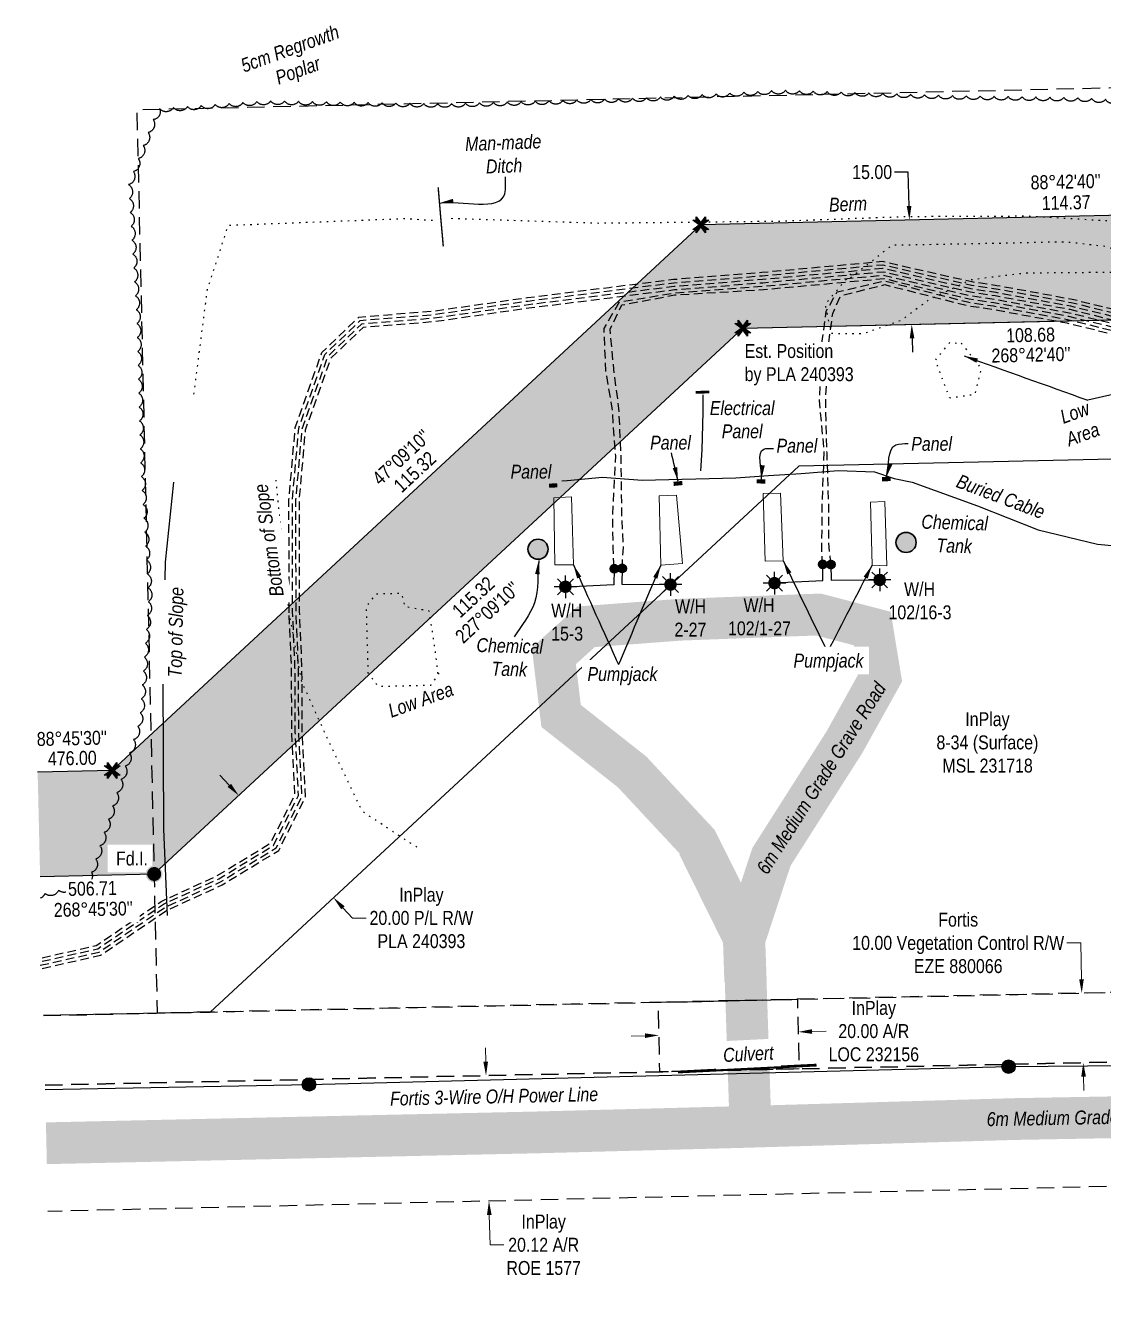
# Model space of a CAD drawing. Extents: x 605914 to 610440, y 5880595 to 5885290.
# Drawn here: x 608901 to 609675, y 5882390 to 5883306 of the extents above; entities that cross this region are included whole.
import ezdxf
from ezdxf.enums import TextEntityAlignment as Align

# ---------------------------------------------------------------- set-up
doc = ezdxf.new("R2010")
doc.units = 0
doc.header["$LTSCALE"] = 5
doc.header["$PDMODE"] = 34
doc.header["$PDSIZE"] = 0.03
for name, pattern in [('0', [1, 1, 0]), ('foc-ACCESSROAD', [3.75, 2.5, -1.25]), ('foc-FLOWLINE', [3.75, 2.5, -1.25]), ('foc-TOPO', [1, 0.2, -0.8]), ('POWERLINE5', [7.8, 2.4, -0.6, 0.6, -0.6, 0.6, -0.6, 2.4]), ('UG_PIPE', [1.875, 1.25, -0.625])]:
    doc.linetypes.add(name, pattern=pattern)
doc.layers.get('Defpoints').update_dxf_attribs({"color": 9})
for name, color, linetype in [('AS-CABLE', 224, 'foc-CABLE'), ('AS-PIPE-UG', 44, 'UG_PIPE'), ('AS-POWER', 104, 'foc-POWER'), ('AS-POWER-EXISTING', 72, 'POWERLINE5'), ('AS-ROADS', 254, 'Continuous'), ('AS-SYMBOL', 7, 'Continuous'), ('C-WS-S', 8, 'Continuous'), ('F-AR', 190, 'foc-ACCESSROAD'), ('F-EZE', 190, 'foc-FLOWLINE'), ('F-RW', 190, 'Continuous'), ('F-WS', 190, 'foc-ACCESSROAD'), ('L-BD', 7, 'Continuous'), ('L-MON', 1, 'Continuous'), ('L-MON-T', 1, 'Continuous'), ('P-PROPOSED', 10, 'Continuous'), ('P-PROPOSED-H', 21, 'Continuous'), ('P-TXT', 4, 'Continuous'), ('T-BUSH', 110, '0'), ('T-BUSH-T', 110, 'Continuous'), ('T-GENERAL', 48, 'foc-TOPO'), ('T-LOW-AREA', 48, 'foc-TOPO'), ('T-SLOPE', 48, 'Continuous')]:
    doc.layers.add(name, color=color, linetype=linetype)
for name, color, linetype, lineweight in [('AS-GENERAL', 48, 'Continuous', 18), ('F-AR-T', 190, 'Continuous', 9), ('F-EZE-T', 190, 'Continuous', 9), ('F-RW-T', 190, 'Continuous', 9), ('F-WS-T', 190, 'Continuous', 9), ('T-TEXT', 48, 'Continuous', 18)]:
    doc.layers.add(name, color=color, linetype=linetype, lineweight=lineweight)
for name, color, linetype, true_color in [('AS-PIPE-AG', 7, 'Continuous', 0x7d00fa), ('AS-STRUCTURE-H', 7, 'Continuous', 0xa8a8a8), ('AS-STRUCTURE-T', 7, 'Continuous', 0x454545)]:
    doc.layers.add(name, color=color, linetype=linetype, true_color=true_color)
doc.layers.add('AS-STRUCTURE', color=7, linetype='Continuous', lineweight=30, true_color=0x595959)
doc.styles.add('175L', font='ARIALN.TTF', dxfattribs={"height": 20})
doc.styles.add('80CG', font='ARIALN.TTF', dxfattribs={"height": 10})
doc.styles.add('80L', font='ARIALN.TTF', dxfattribs={"height": 10})
doc.styles.add('80LS', font='ARIALNI.TTF', dxfattribs={"height": 10})
doc.styles.add('foc-LtypeFont', font='ARIALN.TTF', dxfattribs={"height": 7.35})
doc.linetypes.add('foc-CABLE', pattern='A,2,-1,["C",foc-LtypeFont,S=0.2,R=0,X=-0.625,Y=-0.75],-1.24,8', length=12.24)
doc.linetypes.add('foc-POWER', pattern='A,6,-1,["P",foc-LtypeFont,S=0.2,R=0,X=-0.625,Y=-0.75],-1.24,4', length=12.24)
doc.dimstyles.new('Compass 5 000', dxfattribs={"dimscale": 5, "dimtxt": 9, "dimasz": 2, "dimexe": 0.2, "dimexo": 0.0625, "dimgap": 0.5, "dimtad": 0, "dimtih": 1, "dimtoh": 1, "dimzin": 0, "dimdsep": 46, "dimtxsty": '80CG', "dimcen": 0.1, "dimse1": 1, "dimse2": 1, "dimclrd": 256, "dimclrt": 256, "dimaunit": 1, "dimadec": 4, "dimazin": 0, "dimtfac": 0.06, "dimtofl": 0, "dimtmove": 0, "dimatfit": 1, "dimfxl": 0.2, "dimtolj": 1, "dimtzin": 0, "dimlwd": -1, "dimarcsym": 0})

# ---------------------------------------------------------------- blocks, each defined once
blk = doc.blocks.new('fdia')
at = {"color": 255, "const_width": 1}
blk.add_lwpolyline([(-0.5, 0, 1), (0.5, 0, 1)], format="xyb", close=True, dxfattribs=at)
blk = doc.blocks.new('Fdiaa')
blk.add_blockref('fdia', (0, 0))
blk = doc.blocks.new('fdib')
at = {"color": 1, "const_width": 1.6}
blk.add_lwpolyline([(-0.4, 0, 1), (0.4, 0, 1)], format="xyb", close=True, dxfattribs=at)
at = {"color": 1}
blk.add_circle((0, 0), 0.8, dxfattribs=at)
blk = doc.blocks.new('Fdibb')
blk.add_blockref('fdib', (0, 0))
blk = doc.blocks.new('fdicc')
for name in ['Fdibb', 'Fdiaa']:
    blk.add_blockref(name, (0, 0))
blk = doc.blocks.new('FDI')
blk.add_blockref('fdicc', (0, 0))
blk = doc.blocks.new('GAS')
h = blk.add_hatch(color=255)
h.dxf.hatch_style = 1
edge = h.paths.add_edge_path()
edge.add_arc((0, 0), 0.9, 0, 360)
for p, q in [((-0.81, 0), (-1.62, 0)), ((-0.57, 0.57), (-1.14, 1.14)), ((0, 0.81), (0, 1.62)), ((0.57, 0.57), (1.14, 1.14)), ((1.62, 0), (0.81, 0)), ((-0.57, -0.57), (-1.14, -1.14)), ((0, -0.81), (0, -1.62)), ((1.14, -1.14), (0.57, -0.57))]:
    blk.add_line(p, q)
blk.add_circle((0, 0), 0.8)
blk = doc.blocks.new('RISER')
h = blk.add_hatch(color=255)
h.dxf.hatch_style = 1
edge = h.paths.add_edge_path()
edge.add_arc((0, 0), 0.7, 0, 360)
blk.add_hatch(color=13).paths.add_polyline_path([(0.58, -0.15), (-0.58, -0.15, 0.774597)])
at = {"color": 13}
blk.add_line((-0.58, -0.15), (0.58, -0.15), dxfattribs=at)
blk.add_circle((0, 0), 0.6, dxfattribs=at)
blk = doc.blocks.new('POWERPOLE')
h = blk.add_hatch(color=255)
edge = h.paths.add_edge_path()
edge.add_arc((0, 0), 0.96, 0, 360)
at = {"linetype": 'Continuous'}
for p, q in [((0.68, -0.68), (-0.68, 0.68)), ((-0.68, -0.68), (0.68, 0.68))]:
    blk.add_line(p, q, dxfattribs=at)
blk.add_circle((0, 0), 0.96, dxfattribs=at)
blk = doc.blocks.new('TEMP')
h = blk.add_hatch(color=255)
h.dxf.hatch_style = 1
h.paths.add_polyline_path([(0, 0.25), (-0.67, 1.15), (-0.67, 0.67), (-1.15, 0.67), (-0.25, 0), (-1.15, -0.67), (-0.67, -0.67), (-0.67, -1.15), (0, -0.25), (0.67, -1.15), (0.67, -0.67), (1.15, -0.67), (0.25, 0), (1.15, 0.67), (0.67, 0.67), (0.67, 1.15)])
h.paths.add_polyline_path([(0.57, 0.85), (0.57, 0.57), (0.85, 0.57), (0.08, 0), (0.85, -0.57), (0.57, -0.57), (0.57, -0.85), (0, -0.08), (-0.57, -0.85), (-0.57, -0.57), (-0.85, -0.57), (-0.08, 0), (-0.85, 0.57), (-0.57, 0.57), (-0.57, 0.85), (0, 0.08)], flags=16)
h = blk.add_hatch(color=1)
h.dxf.hatch_style = 1
h.paths.add_polyline_path([(0, 0.08), (-0.57, 0.85), (-0.57, 0.57), (-0.85, 0.57), (-0.08, 0), (-0.85, -0.57), (-0.57, -0.57), (-0.57, -0.85), (0, -0.08), (0.57, -0.85), (0.57, -0.57), (0.85, -0.57), (0.08, 0), (0.85, 0.57), (0.57, 0.57), (0.57, 0.85)])
at = {"color": 1}
for p, q in [((-0.08, 0), (0.08, 0)), ((0, 0.08), (0, -0.08))]:
    blk.add_line(p, q, dxfattribs=at)
at = {"color": 255, "flags": 128}
blk.add_lwpolyline([(-0.25, 0), (-1.15, 0.67), (-0.67, 0.67), (-0.67, 1.15), (0, 0.25), (0.67, 1.15), (0.67, 0.67), (1.15, 0.67), (0.25, 0), (1.15, -0.67), (0.67, -0.67), (0.67, -1.15), (0, -0.25), (-0.67, -1.15), (-0.67, -0.67), (-1.15, -0.67)], close=True, dxfattribs=at)
at = {"color": 1, "flags": 128}
blk.add_lwpolyline([(-0.08, 0), (-0.85, 0.57), (-0.57, 0.57), (-0.57, 0.85), (0, 0.08), (0.57, 0.85), (0.57, 0.57), (0.85, 0.57), (0.08, 0), (0.85, -0.57), (0.57, -0.57), (0.57, -0.85), (0, -0.08), (-0.57, -0.85), (-0.57, -0.57), (-0.85, -0.57)], close=True, dxfattribs=at)
blk = doc.blocks.new('*D483')
at = {"layer": 'Defpoints', "color": 0, "transparency": 16777216}
for p in [(609067.02, 5882764.84), (609134.99, 5882691.55), (609121.77, 5882679.29)]:
    blk.add_point(p, dxfattribs=at)
at = {"layer": 'F-RW-T', "transparency": 16777216}
for p, q in [((609046.99, 5882759.91), (609040.19, 5882767.24)), ((609128.57, 5882671.96), (609135.37, 5882664.62)), ((609135.37, 5882664.62), (609145.37, 5882664.62))]:
    blk.add_line(p, q, dxfattribs=at)
for points in [[(609048.21, 5882761.04), (609045.77, 5882758.77), (609053.79, 5882752.58)], [(609129.79, 5882673.09), (609127.35, 5882670.82), (609121.77, 5882679.29)]]:
    blk.add_solid(points, dxfattribs=at)
at = {"layer": 'F-RW-T', "transparency": 16777216, "insert": (609184.91, 5882664.62), "char_height": 10, "attachment_point": 5, "style": '80CG'}
blk.add_mtext('\\A1;InPlay\\P20.00 P/L R/W\\PPLA 240393', dxfattribs=at)
blk = doc.blocks.new('*D484')
at = {"layer": 'Defpoints', "color": 0, "transparency": 16777216}
for p in [(609355.52, 5882578.75), (609455.45, 5882582.85), (609455.49, 5882581.24)]:
    blk.add_point(p, dxfattribs=at)
at = {"layer": 'F-AR-T', "transparency": 16777216}
for p, q in [((609345.48, 5882580.11), (609335.48, 5882579.86)), ((609465.44, 5882583.1), (609475.44, 5882583.35))]:
    blk.add_line(p, q, dxfattribs=at)
for points in [[(609345.44, 5882581.78), (609345.52, 5882578.45), (609355.48, 5882580.36)], [(609465.4, 5882584.77), (609465.49, 5882581.43), (609455.45, 5882582.85)]]:
    blk.add_solid(points, dxfattribs=at)
at = {"layer": 'F-AR-T', "transparency": 16777216, "insert": (609509.74, 5882583.35), "char_height": 10, "attachment_point": 5, "style": '80CG'}
blk.add_mtext('\\A1;InPlay\\P20.00 A/R\\PLOC 232156', dxfattribs=at)
blk = doc.blocks.new('*D485')
at = {"layer": 'Defpoints', "color": 0, "transparency": 16777216}
for p in [(609646.86, 5882610.43), (609659.06, 5882610.69), (609647.94, 5882560.47)]:
    blk.add_point(p, dxfattribs=at)
at = {"layer": 'F-EZE-T', "transparency": 16777216}
for p, q in [((609658.27, 5882646.7), (609648.27, 5882646.7)), ((609658.84, 5882620.69), (609658.27, 5882646.7)), ((609660.36, 5882550.74), (609660.57, 5882540.74))]:
    blk.add_line(p, q, dxfattribs=at)
for points in [[(609660.5, 5882620.72), (609657.17, 5882620.65), (609659.06, 5882610.69)], [(609662.02, 5882550.78), (609658.69, 5882550.7), (609660.14, 5882560.74)]]:
    blk.add_solid(points, dxfattribs=at)
at = {"layer": 'F-EZE-T', "transparency": 16777216, "insert": (609570.34, 5882646.7), "char_height": 10, "attachment_point": 5, "style": '80CG'}
blk.add_mtext('\\A1;Fortis\\P10.00 Vegetation Control R/W\\PEZE 880066', dxfattribs=at)
blk = doc.blocks.new('*D486')
at = {"layer": 'Defpoints', "color": 0, "transparency": 16777216}
for p in [(609253.09, 5882551.93), (609233.43, 5882461.34), (609255.21, 5882461.85)]:
    blk.add_point(p, dxfattribs=at)
at = {"layer": 'F-AR-T', "transparency": 16777216}
for p, q in [((609231.07, 5882561.42), (609230.83, 5882571.41)), ((609233.66, 5882451.34), (609234.17, 5882429.91)), ((609234.17, 5882429.91), (609244.17, 5882429.91))]:
    blk.add_line(p, q, dxfattribs=at)
for points in [[(609232.74, 5882561.45), (609229.4, 5882561.38), (609231.3, 5882551.42)], [(609235.33, 5882451.38), (609231.99, 5882451.3), (609233.43, 5882461.34)]]:
    blk.add_solid(points, dxfattribs=at)
at = {"layer": 'F-AR-T', "transparency": 16777216, "insert": (609272.7, 5882429.91), "char_height": 10, "attachment_point": 5, "style": '80CG'}
blk.add_mtext('\\A1;InPlay\\P20.12 A/R\\PROE 1577', dxfattribs=at)
blk = doc.blocks.new('*D487')
at = {"layer": 'Defpoints', "color": 0, "transparency": 16777216}
for p in [(609448.7, 5883163.93), (609535.28, 5883165.88), (609450.39, 5883088.98)]:
    blk.add_point(p, dxfattribs=at)
at = {"layer": 'P-TXT', "transparency": 16777216}
for p, q in [((609534.51, 5883200.25), (609524.51, 5883200.25)), ((609535.06, 5883175.88), (609534.51, 5883200.25)), ((609537.19, 5883080.93), (609537.42, 5883070.93))]:
    blk.add_line(p, q, dxfattribs=at)
for points in [[(609536.72, 5883175.91), (609533.39, 5883175.84), (609535.28, 5883165.88)], [(609538.86, 5883080.97), (609535.53, 5883080.89), (609536.97, 5883090.93)]]:
    blk.add_solid(points, dxfattribs=at)
at = {"layer": 'P-TXT', "transparency": 16777216, "insert": (609508.57, 5883200.25), "char_height": 10, "attachment_point": 5, "style": '80CG'}
blk.add_mtext('\\A1;15.00', dxfattribs=at)

msp = doc.modelspace()

# ---------------------------------------------------------------- hatches: boundary and pattern name
at = {"layer": 'AS-ROADS'}
h = msp.add_hatch(color=256, dxfattribs=at)
h.dxf.hatch_style = 1
h.paths.add_polyline_path([(609402.437, 5882619.263), (609432.766, 5882620.991), (609431.834, 5882646.916), (609449.997, 5882702.407), (609422.661, 5882715.235), (609414.327, 5882689.996), (609395.489, 5882727.819), (609369.996, 5882710.527), (609401.504, 5882646.83)])
at = {"layer": 'AS-STRUCTURE-H'}
h = msp.add_hatch(color=256, dxfattribs=at)
h.dxf.hatch_style = 1
edge = h.paths.add_edge_path()
edge.add_arc((609268.664, 5882929.452), 7.229, 0, 360)
h = msp.add_hatch(color=256, dxfattribs=at)
h.dxf.hatch_style = 1
edge = h.paths.add_edge_path()
edge.add_arc((609532.903, 5882934.346), 7.229, 0, 360)
at = {"layer": 'P-PROPOSED-H'}
h = msp.add_hatch(color=256, dxfattribs=at)
h.dxf.hatch_style = 1
h.paths.add_polyline_path([(608909.371, 5882769.404), (608911.135, 5882694.455), (608993.044, 5882696.231), (609415.638, 5883088.198), (609753.592, 5883095.799), (609958.659, 5883100.411), (609956.975, 5883175.362), (609783.077, 5883171.451), (609385.512, 5883162.51), (608962.944, 5882770.566)])

# ---------------------------------------------------------------- linework, layer by layer
at = {"layer": 'AS-CABLE', "flags": 128}
for points in [[(609385.568, 5882985.663), (609386.484, 5883000.851), (609387.289, 5883027.891), (609387.212, 5883040.281)], [(609285.779, 5882978.511), (609289.544, 5882978.721), (609314.994, 5882981.131), (609343.419, 5882979.021), (609410.639, 5882980.621), (609434.114, 5882982.516), (609457.579, 5882983.826), (609484.239, 5882985.921), (609510.254, 5882985.006), (609524.469, 5882980.186), (609537.244, 5882977.716), (609584.099, 5882960.636), (609627.774, 5882943.491), (609670.409, 5882933.091), (609727.304, 5882927.846), (609759.649, 5882929.961), (609806.699, 5882934.606), (609837.514, 5882935.816), (609863.399, 5882935.651), (609883.724, 5882932.236)]]:
    msp.add_lwpolyline(points, dxfattribs=at)
at = {"layer": 'AS-CABLE', "const_width": 2.999, "flags": 128}
for points in [[(609515.649, 5882979.761), (609521.754, 5882979.871)], [(609276.589, 5882975.061), (609282.449, 5882975.381)], [(609366.009, 5882976.381), (609372.274, 5882977.021)], [(609425.724, 5882978.176), (609431.899, 5882978.141)]]:
    msp.add_lwpolyline(points, dxfattribs=at)
at = {"layer": 'AS-GENERAL', "flags": 128}
for points in [[(609279.904, 5882966.466), (609292.699, 5882967.021), (609294.104, 5882918.246), (609280.669, 5882918.201)], [(609368.074, 5882968.381), (609355.654, 5882967.826), (609356.769, 5882918.056), (609372.274, 5882919.111)], [(609430.249, 5882969.391), (609431.729, 5882920.771), (609444.719, 5882921.136), (609442.664, 5882969.656)], [(609507.319, 5882963.216), (609508.444, 5882917.906), (609519.124, 5882917.566), (609517.764, 5882963.636)]]:
    msp.add_lwpolyline(points, close=True, dxfattribs=at)
at = {"layer": 'AS-GENERAL', "const_width": 1.999, "flags": 128}
msp.add_lwpolyline([(609468.604, 5882559.001), (609369.074, 5882554.021)], dxfattribs=at)
at = {"layer": 'AS-PIPE-AG', "flags": 128}
for points in [[(609438.014, 5882905.331), (609473.059, 5882907.121), (609473.039, 5882918.486)], [(609478.834, 5882918.441), (609479.169, 5882907.191), (609513.884, 5882907.516)], [(609323.264, 5882915.371), (609323.144, 5882903.961), (609288.574, 5882902.226)], [(609328.984, 5882915.666), (609328.854, 5882904.296), (609363.444, 5882904.061)]]:
    msp.add_lwpolyline(points, dxfattribs=at)
at = {"layer": 'AS-PIPE-UG', "flags": 128}
for points in [[(608912.509, 5882636.085), (608951.472, 5882644.877), (608998.588, 5882676.801), (609038.272, 5882695.006), (609076.768, 5882718.489), (609094.181, 5882753.151), (609091.873, 5882798.216), (609091.648, 5882844.532), (609089.927, 5882884.588), (609089.867, 5882920.118), (609089.812, 5882965.287), (609094.375, 5883016.92), (609113.476, 5883070.73), (609139.954, 5883096.219), (609193.492, 5883100.525), (609261.067, 5883110.181), (609319.631, 5883117.529), (609365.814, 5883123.305), (609429.306, 5883128.325), (609515.881, 5883136.225), (609580.149, 5883121.616), (609598.054, 5883118.966), (609652.069, 5883109.091), (609703.619, 5883096.451), (609750.084, 5883081.926), (609797.894, 5883065.386), (609831.219, 5883056.661), (609870.369, 5883051.716), (609911.704, 5883040.986), (609930.859, 5883014.301), (609943.854, 5882984.091)], [(608911.206, 5882630.668), (608953.493, 5882640.21), (609001.049, 5882672.431), (609040.623, 5882690.586), (609080.592, 5882714.967), (609099.24, 5882752.087), (609096.87, 5882798.356), (609096.645, 5882844.651), (609094.925, 5882884.7), (609094.865, 5882920.127), (609094.81, 5882965.069), (609099.298, 5883015.847), (609117.791, 5883067.947), (609142.134, 5883091.38), (609194.047, 5883095.556), (609261.732, 5883105.228), (609320.253, 5883112.57), (609366.434, 5883118.345), (609429.76, 5883123.348), (609516.335, 5883131.248), (609579.417, 5883116.672), (609597.239, 5883114.034), (609651.024, 5883104.201), (609702.277, 5883091.634), (609748.521, 5883077.178), (609796.442, 5883060.599), (609830.269, 5883051.743), (609869.424, 5883046.797), (609908.698, 5883036.602), (609926.799, 5883011.386), (609938.149, 5882983.946)], [(608912.569, 5882633.537), (608952.483, 5882642.543), (608999.818, 5882674.616), (609039.448, 5882692.796), (609078.68, 5882716.728), (609096.71, 5882752.619), (609094.372, 5882798.286), (609094.147, 5882844.591), (609092.426, 5882884.644), (609092.366, 5882920.122), (609092.311, 5882965.178), (609096.836, 5883016.384), (609115.633, 5883069.339), (609141.044, 5883093.8), (609193.77, 5883098.04), (609261.399, 5883107.705), (609319.942, 5883115.05), (609366.124, 5883120.825), (609429.533, 5883125.837), (609516.108, 5883133.737), (609579.783, 5883119.144), (609597.646, 5883116.5), (609651.546, 5883106.646), (609702.948, 5883094.042), (609749.303, 5883079.552), (609797.168, 5883062.993), (609830.744, 5883054.202), (609869.897, 5883049.257), (609910.201, 5883038.794), (609928.829, 5883012.843), (609940.869, 5882983.921)], [(608912.689, 5882628.441), (608954.504, 5882637.876), (609002.279, 5882670.246), (609041.799, 5882688.376), (609082.504, 5882713.206), (609101.769, 5882751.556), (609099.369, 5882798.426), (609099.144, 5882844.711), (609097.424, 5882884.756), (609097.364, 5882920.131), (609097.309, 5882964.961), (609101.759, 5883015.311), (609119.949, 5883066.556), (609143.224, 5883088.961), (609194.324, 5883093.071), (609262.064, 5883102.751), (609320.564, 5883110.091), (609366.744, 5883115.866), (609429.987, 5883120.859), (609516.562, 5883128.759), (609579.051, 5883114.2), (609596.831, 5883111.568), (609650.501, 5883101.756), (609701.606, 5883089.225), (609747.74, 5883074.804), (609795.716, 5883058.206), (609829.794, 5883049.284), (609868.952, 5883044.338), (609907.195, 5883034.411), (609924.769, 5883009.929), (609935.429, 5882983.686)], [(609323.256, 5882916.901), (609322.549, 5882930.431), (609322.264, 5882952.736), (609324.394, 5882996.466), (609321.909, 5883030.791), (609317.339, 5883057.611), (609316.099, 5883088.076), (609327.129, 5883107.101), (609366.194, 5883113.386), (609430.214, 5883118.371), (609516.789, 5883126.271), (609578.686, 5883111.727), (609596.423, 5883109.102), (609649.978, 5883099.311), (609700.935, 5883086.817), (609746.958, 5883072.43), (609794.99, 5883055.813), (609829.319, 5883046.825), (609868.479, 5883041.879), (609905.692, 5883032.219), (609922.739, 5883008.472), (609932.649, 5882983.626)], [(609328.959, 5882915.781), (609330.044, 5882930.581), (609328.874, 5882953.136), (609328.339, 5882996.671), (609326.754, 5883030.506), (609323.034, 5883058.871), (609320.454, 5883087.406), (609328.829, 5883104.886), (609366.579, 5883112.061), (609430.533, 5883115.954), (609517.108, 5883123.854), (609578.32, 5883109.255), (609596.015, 5883106.636), (609649.455, 5883096.866), (609700.264, 5883084.408), (609746.177, 5883070.056), (609794.264, 5883053.42), (609828.844, 5883044.366), (609868.007, 5883039.42), (609904.189, 5883030.027), (609920.708, 5883007.014), (609929.814, 5882983.646)], [(609472.709, 5882918.324), (609472.429, 5882933.791), (609472.789, 5882962.946), (609474.174, 5882999.271), (609470.759, 5883036.251), (609472.279, 5883076.211), (609475.644, 5883100.321), (609483.344, 5883114.241), (609517.229, 5883122.286), (609577.954, 5883106.783), (609595.607, 5883104.171), (609648.933, 5883094.422), (609699.593, 5883082), (609745.395, 5883067.682), (609793.538, 5883051.027), (609828.369, 5883041.908), (609867.534, 5883036.961), (609902.686, 5883027.836), (609918.678, 5883005.557), (609927.229, 5882983.651)], [(609478.829, 5882918.486), (609477.449, 5882934.526), (609477.369, 5882963.316), (609476.134, 5882998.691), (609475.179, 5883036.476), (609477.044, 5883075.236), (609480.254, 5883098.791), (609485.914, 5883111.476), (609517.559, 5883119.451), (609577.588, 5883104.311), (609595.2, 5883101.705), (609648.41, 5883091.977), (609698.922, 5883079.591), (609744.614, 5883065.308), (609792.812, 5883048.634), (609827.894, 5883039.449), (609867.062, 5883034.501), (609901.183, 5883025.644), (609916.648, 5883004.1), (609924.429, 5882983.651)]]:
    msp.add_lwpolyline(points, dxfattribs=at)
at = {"layer": 'AS-POWER', "const_width": 1.999, "flags": 128}
msp.add_lwpolyline([(609381.819, 5883042.101), (609391.574, 5883042.391)], dxfattribs=at)
at = {"layer": 'AS-POWER', "flags": 128}
msp.add_lwpolyline([(608914.734, 5882541.584), (609104.209, 5882545.126), (609606.459, 5882557.876), (609861.834, 5882560.161), (610106.459, 5882565.286), (610424.667, 5882570.678)], dxfattribs=at)
at = {"layer": 'AS-ROADS', "const_width": 29.988, "flags": 128}
for points in [[(609421.229, 5882514.876), (609416.724, 5882649.406), (609436.389, 5882708.786), (609488.699, 5882790.971), (609514.424, 5882837.301), (609508.609, 5882872.526), (609470.054, 5882882.571), (609370.649, 5882878.836), (609303.234, 5882873.771), (609279.984, 5882852.856), (609285.224, 5882809.746), (609336.164, 5882769.591), (609383.034, 5882719.251), (609416.489, 5882650.956)], [(608915.646, 5882502.864), (609267.639, 5882510.666), (609409.499, 5882514.396), (609611.059, 5882520.251), (609735.229, 5882522.496), (609864.799, 5882525.201), (609990.214, 5882527.246), (610109.224, 5882529.621), (610217.609, 5882531.141), (610383.784, 5882535.081), (610425.445, 5882536.033)]]:
    msp.add_lwpolyline(points, dxfattribs=at)
at = {"layer": 'AS-STRUCTURE'}
for centre in [(609268.664, 5882929.452), (609532.903, 5882934.346)]:
    msp.add_circle(centre, 7.229, dxfattribs=at)
at = {"layer": 'F-AR', "flags": 128}
msp.add_lwpolyline([(609456.109, 5882556.297), (609356.132, 5882554.129), (609354.886, 5882604.094), (609454.864, 5882606.262), (609456.109, 5882556.297)], close=True, dxfattribs=at)
at = {"layer": 'F-EZE', "flags": 128}
msp.add_lwpolyline([(608913.488, 5882594.522), (609033.178, 5882597.117), (609869.575, 5882615.255), (609870.698, 5882565.288), (609103.386, 5882548.692), (608914.663, 5882544.596)], dxfattribs=at)
at = {"layer": 'F-RW'}
msp.add_lwpolyline([(608911.135, 5882694.455), (608993.044, 5882696.231), (609415.638, 5883088.198), (609958.659, 5883100.411), (609960.905, 5883000.476), (609455.806, 5882989.116), (609033.178, 5882597.117), (608913.488, 5882594.522)], dxfattribs=at)
at = {"layer": 'F-WS', "flags": 128}
msp.add_lwpolyline([(609354.886, 5882604.094), (608995.451, 5882596.299), (608980.833, 5883245.112), (610121.855, 5883270.819), (610125.251, 5883104.15), (609858.724, 5883098.163), (609869.575, 5882615.255), (609354.886, 5882604.094)], close=True, dxfattribs=at)
for points in [[(608914.663, 5882544.596), (609103.386, 5882548.692), (609970.635, 5882567.455), (610424.518, 5882577.298)], [(610426.487, 5882489.652), (609972.621, 5882479.069), (609872.696, 5882476.391), (608916.799, 5882453.887)]]:
    msp.add_lwpolyline(points, dxfattribs=at)
at = {"layer": 'T-BUSH', "flags": 128}
msp.add_lwpolyline([(610126.932, 5883238.213, -0.520567), (610126.041, 5883228.257, -0.5205671), (610125.15, 5883218.301, -0.5205671), (610124.26, 5883208.344, -0.5205671), (610123.369, 5883198.388, -0.5205671), (610122.478, 5883188.432, -0.5205671), (610121.587, 5883178.476, -0.5205671), (610120.696, 5883168.519, -0.5205671), (610119.805, 5883158.563, -0.5205671), (610118.915, 5883148.607, -0.5205671), (610118.024, 5883138.651, -0.5205671), (610117.133, 5883128.694, -0.5205671), (610116.242, 5883118.738, -0.5205671), (610112.494, 5883110.115, -0.5205671), (610105.436, 5883103.036, -0.5205671), (610096.211, 5883100.361, -0.5205671), (610086.297, 5883099.086, -0.5205671), (610076.382, 5883097.81, -0.5205671), (610066.468, 5883096.535, -0.5205671), (610056.554, 5883095.259, -0.5205671), (610046.64, 5883093.984, -0.5205671), (610036.725, 5883092.708, -0.5205671), (610026.801, 5883091.542, -0.5205671), (610016.821, 5883090.975, -0.5205671), (610006.841, 5883090.409, -0.5205671), (609996.861, 5883089.842, -0.5205671), (609986.881, 5883089.276, -0.5205671), (609976.901, 5883088.709, -0.5205671), (609971.373, 5883096.637, -0.5205671), (609973.934, 5883104.993, -0.5205671), (609979.521, 5883113.281, -0.5205671), (609985.109, 5883121.57, -0.5205671), (609990.696, 5883129.858, -0.5205671), (609996.284, 5883138.147, -0.5205671), (610000.433, 5883147.158, -0.5205671), (610003.752, 5883156.587, -0.5205671), (610007.071, 5883166.016, -0.5205671), (610010.389, 5883175.445, -0.5205671), (610013.708, 5883184.874, -0.5205671), (610016.41, 5883194.43, -0.5205671), (610017.059, 5883204.405, -0.5205671), (610017.709, 5883214.379, -0.5205671), (610018.358, 5883224.354, -0.5205671), (610019.007, 5883234.329, -0.5205671), (610014.382, 5883240.381, -0.5205671), (610004.642, 5883242.629, -0.5205671), (609994.902, 5883244.877, -0.5205671), (609985.162, 5883247.125, -0.5205671), (609975.422, 5883249.373, -0.5205671), (609965.571, 5883250.758, -0.5205671), (609955.579, 5883251.038, -0.5205671), (609945.587, 5883251.319, -0.5205671), (609935.595, 5883251.599, -0.5205671), (609925.603, 5883251.879, -0.5205671), (609915.611, 5883252.16, -0.5205671), (609905.619, 5883252.44, -0.5205671), (609895.627, 5883252.72, -0.5205671), (609885.635, 5883253.001, -0.5205671), (609875.67, 5883252.219, -0.5205671), (609865.705, 5883251.428, -0.5205671), (609855.74, 5883250.638, -0.5205671), (609845.776, 5883249.848, -0.5205671), (609835.811, 5883249.057, -0.5205671), (609825.835, 5883248.509, -0.5205671), (609815.84, 5883248.364, -0.5205671), (609805.845, 5883248.22, -0.5205671), (609795.85, 5883248.075, -0.5205671), (609785.855, 5883247.931, -0.5205671), (609775.86, 5883247.786, -0.5205671), (609765.865, 5883247.641, -0.5205671), (609755.87, 5883247.497, -0.5205671), (609745.875, 5883247.352, -0.5205671), (609735.904, 5883248.002, -0.5205671), (609725.937, 5883248.752, -0.5205671), (609715.969, 5883249.502, -0.5205671), (609706.001, 5883250.253, -0.5205671), (609696.033, 5883251.003, -0.5205671), (609686.065, 5883251.753, -0.5205671), (609676.097, 5883252.503, -0.5205671), (609666.13, 5883253.253, -0.5205671), (609656.148, 5883253.713, -0.5205671), (609646.154, 5883253.884, -0.5205671), (609636.159, 5883254.055, -0.5205671), (609626.165, 5883254.225, -0.5205671), (609616.17, 5883254.396, -0.5205671), (609606.176, 5883254.567, -0.5205671), (609596.181, 5883254.737, -0.5205671), (609586.187, 5883254.908, -0.5205671), (609576.192, 5883255.079, -0.5205671), (609566.197, 5883255.25, -0.5205671), (609556.206, 5883255.546, -0.5205671), (609546.215, 5883255.868, -0.5205671), (609536.224, 5883256.189, -0.5205671), (609526.233, 5883256.511, -0.5205671), (609516.243, 5883256.833, -0.5205671), (609506.252, 5883257.155, -0.5205671), (609496.261, 5883257.477, -0.5205671), (609486.27, 5883257.799, -0.5205671), (609476.279, 5883258.121, -0.5205671), (609466.289, 5883258.443, -0.5205671), (609456.298, 5883258.765, -0.5205671), (609446.307, 5883259.087, -0.5205671), (609436.324, 5883258.785, -0.5205671), (609426.344, 5883258.22, -0.5205671), (609416.364, 5883257.655, -0.5205671), (609406.384, 5883257.09, -0.5205671), (609396.403, 5883256.525, -0.5205671), (609386.423, 5883255.96, -0.5205671), (609376.443, 5883255.395, -0.5205671), (609366.463, 5883254.83, -0.5205671), (609356.483, 5883254.265, -0.5205671), (609346.503, 5883253.7, -0.5205671), (609336.514, 5883253.353, -0.5205671), (609326.522, 5883253.052, -0.5205671), (609316.531, 5883252.751, -0.5205671), (609306.539, 5883252.45, -0.5205671), (609296.548, 5883252.149, -0.5205671), (609286.556, 5883251.848, -0.5205671), (609276.565, 5883251.547, -0.5205671), (609266.574, 5883251.246, -0.5205671), (609256.582, 5883250.945, -0.5205671), (609246.591, 5883250.644, -0.5205671), (609236.599, 5883250.343, -0.5205671), (609226.608, 5883250.042, -0.5205671), (609216.616, 5883249.74, -0.5205671), (609206.625, 5883249.439, -0.5205671), (609196.632, 5883249.363, -0.5205671), (609186.637, 5883249.539, -0.5205671), (609176.643, 5883249.715, -0.5205671), (609166.648, 5883249.89, -0.5205671), (609156.654, 5883250.066, -0.5205671), (609146.659, 5883250.242, -0.5205671), (609136.665, 5883250.418, -0.5205671), (609126.671, 5883250.593, -0.5205671), (609116.676, 5883250.769, -0.5205671), (609106.682, 5883250.945, -0.5205671), (609096.687, 5883251.12, -0.5205671), (609086.693, 5883251.296, -0.5205671), (609076.698, 5883251.472, -0.5205671), (609066.722, 5883250.975, -0.5205671), (609056.753, 5883250.25, -0.5205671), (609046.783, 5883249.524, -0.5205671), (609036.813, 5883248.798, -0.5205671), (609026.844, 5883248.073, -0.5205671), (609016.874, 5883247.347, -0.5205671), (609006.904, 5883246.621, -0.5205671), (608996.935, 5883245.896, -0.5205671), (608992.304, 5883238.007, -0.5205671), (608988.761, 5883228.66, -0.5205671), (608985.218, 5883219.313, -0.5205671), (608981.675, 5883209.966, -0.5205671), (608978.132, 5883200.619, -0.5205671), (608974.615, 5883191.268, -0.5205671), (608975.238, 5883181.292, -0.5205671), (608975.862, 5883171.315, -0.5205671), (608976.485, 5883161.338, -0.5205671), (608977.109, 5883151.362, -0.5205671), (608977.732, 5883141.385, -0.5205671), (608978.356, 5883131.409, -0.5205671), (608978.979, 5883121.432, -0.5205671), (608979.603, 5883111.456, -0.5205671), (608980.226, 5883101.479, -0.5205671), (608980.671, 5883091.495, -0.5205671), (608980.936, 5883081.502, -0.5205671), (608981.202, 5883071.51, -0.5205671), (608981.467, 5883061.517, -0.5205671), (608981.733, 5883051.525, -0.5205671), (608981.998, 5883041.532, -0.5205671), (608982.264, 5883031.54, -0.5205671), (608982.529, 5883021.547, -0.5205671), (608982.794, 5883011.555, -0.5205671), (608983.06, 5883001.562, -0.5205671), (608983.325, 5882991.57, -0.5205671), (608983.847, 5882981.589, -0.5205671), (608984.455, 5882971.611, -0.5205671), (608985.064, 5882961.634, -0.5205671), (608985.672, 5882951.656, -0.5205671), (608986.281, 5882941.679, -0.5205671), (608986.889, 5882931.701, -0.5205671), (608987.497, 5882921.724, -0.5205671), (608988.106, 5882911.746, -0.5205671), (608988.714, 5882901.769, -0.5205671), (608988.876, 5882891.794, -0.5205671), (608988.152, 5882881.824, -0.5205671), (608987.428, 5882871.854, -0.5205671), (608986.705, 5882861.884, -0.5205671), (608985.981, 5882851.915, -0.5205671), (608985.257, 5882841.945, -0.5205671), (608984.533, 5882831.975, -0.5205671), (608983.809, 5882822.005, -0.5205671), (608983.086, 5882812.036, -0.5205671), (608981.309, 5882802.268, -0.5205671), (608978.287, 5882792.74, -0.5205671), (608975.265, 5882783.211, -0.5205671), (608972.244, 5882773.683, -0.5205671), (608969.222, 5882764.155, -0.5205671), (608966.2, 5882754.626, -0.5205671), (608963.178, 5882745.098, -0.5205671), (608960.157, 5882735.57, -0.5205671), (608957.135, 5882726.041, -0.5205671), (608954.113, 5882716.513, -0.5205671), (608951.091, 5882706.985, -0.5205671), (608948.07, 5882697.456, -0.5205671), (608943.82, 5882689.246, -0.5205671), (608934.102, 5882686.906, -0.5205671), (608924.383, 5882684.566, -0.5205671), (608914.665, 5882682.226, -0.1952791), (608911.501, 5882678.9, -0.1952791)], format="xyb", dxfattribs=at)
at = {"layer": 'T-GENERAL', "flags": 128}
for points in [[(609021.614, 5883040.841), (609031.309, 5883116.046), (609046.314, 5883162.086), (609172.064, 5883166.946), (609193.459, 5883165.761)], [(609206.394, 5883167.116), (609313.149, 5883163.706), (609442.919, 5883165.146), (609533.929, 5883168.461), (609620.839, 5883168.806), (609696.979, 5883164.301), (609743.649, 5883146.256), (609781.779, 5883067.321), (609808.964, 5882986.661), (609831.404, 5882967.416), (609848.489, 5882847.596), (609842.779, 5882727.841), (609838.249, 5882671.526), (609833.839, 5882648.626)], [(609181.714, 5882715.401), (609142.529, 5882741.086), (609118.634, 5882791.036), (609098.969, 5882834.416), (609089.694, 5882885.866), (609080.544, 5882979.141)]]:
    msp.add_lwpolyline(points, dxfattribs=at)
at = {"layer": 'T-LOW-AREA', "flags": 128}
for points in [[(609492.964, 5883124.416), (609522.934, 5883147.916), (609590.979, 5883149.156), (609647.204, 5883150.356), (609675.534, 5883147.126), (609711.984, 5883135.661), (609739.774, 5883107.851), (609755.139, 5883069.666), (609776.254, 5883020.456), (609773.769, 5883011.096), (609760.104, 5883006.071), (609746.464, 5883011.311), (609732.429, 5883063.311), (609717.184, 5883091.611), (609693.029, 5883114.271), (609680.134, 5883128.216), (609618.419, 5883127.691), (609579.439, 5883122.891), (609549.139, 5883108.481), (609529.134, 5883093.621), (609502.264, 5883084.146), (609479.494, 5883084.291), (609474.864, 5883105.511), (609493.459, 5883127.356)], [(609572.504, 5883077.471), (609586.699, 5883059.441), (609582.319, 5883040.476), (609564.299, 5883038.021), (609553.959, 5883065.136), (609564.329, 5883077.941), (609573.199, 5883077.076)], [(609197.524, 5882840.456), (609191.574, 5882831.636), (609153.974, 5882830.761), (609146.779, 5882840.416), (609145.434, 5882888.121), (609152.424, 5882897.466), (609170.614, 5882897.891), (609172.739, 5882888.566), (609190.339, 5882885.281), (609194.369, 5882858.561), (609196.944, 5882837.786)]]:
    msp.add_lwpolyline(points, dxfattribs=at)
at = {"layer": 'T-SLOPE', "const_width": 1, "flags": 128}
msp.add_lwpolyline([(609200.639, 5883146.881), (609198.799, 5883167.386), (609196.954, 5883189.381)], dxfattribs=at)
at = {"layer": 'T-SLOPE', "flags": 128}
msp.add_lwpolyline([(609002.514, 5882666.391), (608999.899, 5882728.326), (608999.524, 5882835.826), (609001.139, 5882920.201), (609007.219, 5882977.606)], dxfattribs=at)

# ---------------------------------------------------------------- block references
at = {"layer": 'AS-POWER-EXISTING', "xscale": 4.999999999999987, "yscale": 4.999999999999987, "zscale": 4.999999999999987}
for p in [(609606.459, 5882557.876), (609104.209, 5882545.126)]:
    msp.add_blockref('POWERPOLE', p, dxfattribs=at)
at = {"layer": 'AS-SYMBOL', "xscale": 4.999999999999987, "yscale": 4.999999999999987, "zscale": 4.999999999999987}
for p in [(609323.369, 5882915.466), (609329.059, 5882915.706), (609473.074, 5882918.581), (609478.929, 5882918.441)]:
    msp.add_blockref('RISER', p, dxfattribs=at)
at = {"layer": 'C-WS-S', "xscale": 4.999999999999987, "yscale": 4.999999999999987, "zscale": 4.999999999999987}
for p in [(609288.319, 5882902.491), (609363.749, 5882904.076), (609438.424, 5882905.116), (609513.964, 5882907.406)]:
    msp.add_blockref('GAS', p, dxfattribs=at)
at = {"layer": 'L-MON', "xscale": 4.999999999999987, "yscale": 4.999999999999987, "zscale": 4.999999999999987}
for p in [(609385.512, 5883162.51), (609415.638, 5883088.198), (608962.944, 5882770.566)]:
    msp.add_blockref('TEMP', p, dxfattribs=at)

# ---------------------------------------------------------------- texts
at = {"layer": 'AS-CABLE', "char_height": 9.99601, "attachment_point": 1, "style": '80L'}
for insert in [(609348.81, 5883011.005), (609439.564, 5883008.806), (609536.273, 5883010.149), (609248.607, 5882990.163)]:
    msp.add_mtext_dynamic_manual_height_columns('\\pi0.32613;{\\fArial Narrow|b0|i1|c0|p34;Panel}', width=29.8698, gutter_width=49.98, heights=[0], dxfattribs=dict(at, insert=insert))
at = {"layer": 'AS-CABLE', "insert": (609571.421, 5882983.756), "char_height": 9.99601, "attachment_point": 1, "rotation": 339.401454, "style": '80L'}
msp.add_mtext_dynamic_manual_height_columns('\\pi0.29886;{\\fArial Narrow|b0|i1|c0|p34;Buried Cable}', width=66.00818, gutter_width=49.98, heights=[0], dxfattribs=at)
at = {"layer": 'AS-POWER', "insert": (609391.659, 5883035.802), "char_height": 9.99597, "attachment_point": 1, "style": '80L'}
msp.add_mtext_dynamic_manual_height_columns('\\pi0.32613;{\\fArial Narrow|b0|i1|c0|p34;Electrical \\P\\pi8.9107;Panel}', width=47.03874, gutter_width=49.98, heights=[0], dxfattribs=at)
at = {"layer": 'AS-POWER', "insert": (609161.969, 5882539.839), "char_height": 9.98865, "attachment_point": 1, "rotation": 1.269087, "style": '80L'}
msp.add_mtext_dynamic_manual_height_columns('\\pi0.32589;{\\fArial Narrow|b0|i1|c0|p34;Fortis 3-Wire O/H Power Line}', width=149.24142, gutter_width=49.993, heights=[0], dxfattribs=at)
at = {"layer": 'AS-STRUCTURE-T', "char_height": 9.99601, "attachment_point": 1, "rotation": 358.403167, "style": '80L'}
for insert in [(609543.519, 5882954.25), (609224.081, 5882865.721)]:
    msp.add_mtext_dynamic_manual_height_columns('\\pi0.56819;{\\fArial Narrow|b0|i1|c0|p34;Chemical\\P\\pi11.832;Tank}', width=48.30719, gutter_width=49.98, heights=[0], dxfattribs=dict(at, insert=insert))
at = {"layer": 'F-WS-T', "char_height": 9.99597, "attachment_point": 1, "style": '175L'}
for s, width, insert in [('\\pi3.882;W/H\\P\\pi-7.2629;102/16-3', 28.90826, (609527.566, 5882905.802)), ('\\pi3.882;W/H\\P\\pi3.882;15-3', 28.90826, (609274.199, 5882890.473)), ('\\pi3.882;W/H\\P\\pi3.4286;2-27', 28.90826, (609363.159, 5882893.384)), ('\\pi3.882;W/H\\P\\pi-7.2629;102/1-27', 28.90826, (609412.307, 5882894.289)), ('\\pi20.98;InPlay\\P\\pi0.27855;8-34 (Surface)\\P\\pi4.5129;MSL 231718', 72.59491, (609554.437, 5882812.406))]:
    msp.add_mtext_dynamic_manual_height_columns(s, width=width, gutter_width=99.96, heights=[0], dxfattribs=dict(at, insert=insert))
at = {"layer": 'L-BD', "style": '80L'}
for s, height, rotation, p in [("88°42'40''", 9.996, 1.2884, (609647.52, 5883193.399)), ('114.37', 9.996, 1.2884, (609647.858, 5883178.408)), ('108.68', 9.996, 1.2884, (609622.286, 5883083.347)), ("268°42'40''", 9.99601, 1.2884, (609622.606, 5883069.106)), ("47°09'10''", 9.996, 42.8468, (609170.487, 5882995.448)), ('115.32', 9.996, 42.8468, (609180.173, 5882985.004)), ('115.32', 9.996, 42.8468, (609222.177, 5882895.124)), ("227°09'10''", 9.99601, 42.8468, (609232.374, 5882884.131)), ("88°45'30''", 9.996, 1.2423, (608933.934, 5882793.683)), ('476.00', 9.996, 1.2423, (608934.243, 5882779.442))]:
    msp.add_text(s, height=height, rotation=rotation, dxfattribs=at).set_placement(p, align=Align.MIDDLE)
at = {"layer": 'T-BUSH-T', "insert": (609088.79, 5883293.664), "char_height": 9.99202, "width": 73.60196, "attachment_point": 2, "rotation": 20, "style": '80LS'}
msp.add_mtext('5cm Regrowth Poplar', dxfattribs=at)
at = {"layer": 'T-TEXT', "style": '80LS'}
msp.add_text('Low Area', height=9.996, rotation=20, dxfattribs=at).set_placement((609184.396, 5882821.292), align=Align.MIDDLE_CENTER)
at = {"layer": 'T-TEXT', "attachment_point": 2, "style": '80LS'}
for s, insert, char_height, width, rotation in [('Low\\PArea', (609652.301, 5883032.387), 9.996, 24.0672, 20), ('6m Medium Grade Grave Road', (609670.511, 5882526.555), 9.99202, 160.44362, 1.035798)]:
    msp.add_mtext(s, dxfattribs=dict(at, insert=insert, char_height=char_height, width=width, rotation=rotation))

# ---------------------------------------------------------------- dimensions: what is measured, and where the dimension line sits
at = {"layer": 'F-AR-T'}
for base, p1, p2, angle, text, picture, middle in [((609455.447, 5882582.851), (609355.518, 5882578.748), (609455.488, 5882581.238), 1.427187, 'InPlay\\P20.00 A/R\\PLOC 232156', '*D484', (609509.742, 5882583.349)), ((609233.425, 5882461.341), (609253.086, 5882551.931), (609255.207, 5882461.854), 271.348596, 'InPlay\\P20.12 A/R\\PROE 1577', '*D486', (609272.699, 5882429.911))]:
    dim = msp.add_linear_dim(base=base, p1=p1, p2=p2, angle=angle, text=text, dimstyle='Compass 5 000', dxfattribs=at)
    dim.commit()
    dim.dimension.update_dxf_attribs({"geometry": picture, "text_midpoint": middle, "dimtype": 161})
at = {"layer": 'F-EZE-T'}
dim = msp.add_linear_dim(base=(609659.055, 5882610.69), p1=(609647.945, 5882560.474), p2=(609646.862, 5882610.425), angle=91.242327, text='Fortis\\P10.00 Vegetation Control R/W\\PEZE 880066', dimstyle='Compass 5 000', dxfattribs=at)
dim.commit()
dim.dimension.update_dxf_attribs({"geometry": '*D485', "text_midpoint": (609570.341, 5882646.702), "dimtype": 161})
at = {"layer": 'F-RW-T'}
dim = msp.add_linear_dim(base=(609121.768, 5882679.287), p1=(609067.015, 5882764.841), p2=(609134.992, 5882691.553), angle=312.846779, text='InPlay\\P20.00 P/L R/W\\PPLA 240393', dimstyle='Compass 5 000', dxfattribs=at)
dim.commit()
dim.dimension.update_dxf_attribs({"geometry": '*D483', "text_midpoint": (609184.908, 5882664.624), "dimtype": 161})

# ---------------------------------------------------------------- leaders
at = {"layer": 'AS-CABLE', "path_type": 1}
for points in [[(609369.221, 5882978.35), (609364.46, 5882998.658)], [(609429.015, 5882979.833), (609430.824, 5883001.363), (609437.705, 5883001.892)], [(609518.755, 5882981.369), (609525.556, 5883004.495), (609534.417, 5883005.434)]]:
    msp.add_leader(points, dimstyle='Compass 5 000', override={"dimgap": 0.5, "dimtad": 0}, dxfattribs=at)
at = {"layer": 'AS-STRUCTURE-T', "path_type": 1}
msp.add_leader([(609269.18, 5882921.455), (609266.097, 5882891.061), (609251.608, 5882866.445)], dimstyle='Compass 5 000', override={"dimgap": 0.5, "dimtad": 0}, dxfattribs=at)
at = {"layer": 'T-TEXT', "path_type": 1}
for points in [[(609574.526, 5883068.271), (609663.326, 5883036.521)], [(609748.12, 5883055.833), (609663.326, 5883036.521)], [(609444.719, 5882921.136), (609476.473, 5882855.636)], [(609508.444, 5882917.906), (609476.473, 5882855.636)]]:
    msp.add_leader(points, dimstyle='Compass 5 000', override={"dimgap": 0.5, "dimtad": 0}, dxfattribs=at)

# ---------------------------------------------------------------- next in the draw order: texts
at = {"layer": 'L-BD', "insert": (608949.23, 5882675.979), "char_height": 9.99601, "width": 56.28491, "attachment_point": 2, "rotation": 1.2423, "style": '80L', "bg_fill": 2}
msp.add_mtext("268°45'30''", dxfattribs=at)
at = {"layer": 'L-MON-T', "insert": (608964.602, 5882712.35), "char_height": 9.99024, "attachment_point": 1, "style": '80L', "bg_fill": 2}
msp.add_mtext_dynamic_manual_height_columns('\\pi1.0608;Fd.I.', width=22.02256, gutter_width=49.98, heights=[0], dxfattribs=at)
at = {"layer": 'T-TEXT', "attachment_point": 2, "style": '80LS', "bg_fill": 2}
for s, insert, char_height, width, rotation in [('Man-made Ditch', (609243.427, 5883226.393), 9.99601, 54.54617, 2.213272), ('Berm', (609491.009, 5883182.277), 9.996, 27.26511, 2.213272), ('Bottom of Slope', (609070.342, 5882935.132), 9.99601, 81.30221, 98.370793), ('Top of Slope', (609003.46, 5882869.943), 9.99601, 64.75356, 88.90345)]:
    msp.add_mtext(s, dxfattribs=dict(at, insert=insert, char_height=char_height, width=width, rotation=rotation))
at = {"layer": 'T-TEXT', "char_height": 9.99062, "attachment_point": 1, "style": '80L', "bg_fill": 2}
for insert in [(609453.116, 5882854.484), (609305.17, 5882844.816)]:
    msp.add_mtext_dynamic_manual_height_columns('\\pi-1.0206;{\\fArial Narrow|b0|i1|c0|p34;Pumpjack}', width=48.26631, gutter_width=49.973, heights=[0], dxfattribs=dict(at, insert=insert))
at = {"layer": 'T-TEXT', "insert": (609400.741, 5882571.123), "char_height": 9.99062, "attachment_point": 1, "rotation": 2.864415, "style": '80L', "bg_fill": 2}
msp.add_mtext_dynamic_manual_height_columns('\\pi0.56788;{\\fArial Narrow|b0|i1|c0|p34;Culvert}', width=36.79124, gutter_width=49.973, heights=[0], dxfattribs=at)

# ---------------------------------------------------------------- next in the draw order: block references
at = {"layer": 'L-MON', "xscale": 4.999999999999987, "yscale": 4.999999999999987, "zscale": 4.999999999999987}
msp.add_blockref('FDI', (608993.044, 5882696.231), dxfattribs=at)

# ---------------------------------------------------------------- next in the draw order: texts
at = {"layer": 'L-BD', "insert": (608948.704, 5882685.771), "char_height": 9.996, "width": 35.24002, "attachment_point": 5, "rotation": 1.2423, "style": '80L', "bg_fill": 3, "box_fill_scale": 1.15, "bg_fill_color": 256, "bg_fill_true_color": 256, "bg_fill_transparency": 0}
msp.add_mtext('506.71', dxfattribs=at)
at = {"layer": 'T-TEXT', "insert": (609467.74, 5882767.806), "char_height": 9.99202, "width": 160.44362, "attachment_point": 2, "rotation": 57.52362, "style": '80LS'}
msp.add_mtext('6m Medium Grade Grave Road', dxfattribs=at)

# ---------------------------------------------------------------- next in the draw order: dimensions: what is measured, and where the dimension line sits
at = {"layer": 'P-TXT'}
dim = msp.add_linear_dim(base=(609535.282, 5883165.878), p1=(609450.386, 5883088.98), p2=(609448.701, 5883163.931), angle=91.288353, text='15.00', dimstyle='Compass 5 000', dxfattribs=at)
dim.commit()
dim.dimension.update_dxf_attribs({"geometry": '*D487', "text_midpoint": (609508.571, 5883200.249), "dimtype": 161})

# ---------------------------------------------------------------- next in the draw order: leaders
at = {"layer": 'T-TEXT', "path_type": 1}
for points in [[(609197.902, 5883178.08), (609244.852, 5883184.686), (609245.259, 5883196.893)], [(609294.104, 5882918.246), (609326.398, 5882846.644)], [(609356.769, 5882918.056), (609326.398, 5882846.644)]]:
    msp.add_leader(points, dimstyle='Compass 5 000', override={"dimgap": 0.5, "dimtad": 0}, dxfattribs=at)

# ---------------------------------------------------------------- next in the draw order: linework, layer by layer
at = {"layer": 'P-PROPOSED', "flags": 128}
msp.add_lwpolyline([(608911.135, 5882694.455), (608993.044, 5882696.231), (609415.638, 5883088.198), (609753.592, 5883095.799), (609958.659, 5883100.411), (609956.975, 5883175.362), (609783.077, 5883171.451), (609385.512, 5883162.51), (608962.944, 5882770.566), (608909.371, 5882769.404)], dxfattribs=at)

# ---------------------------------------------------------------- next in the draw order: texts
at = {"layer": 'L-MON-T', "insert": (609416.996, 5883076.794), "char_height": 9.99024, "attachment_point": 1, "style": '80L', "bg_fill": 3, "box_fill_scale": 1.15, "bg_fill_color": 256, "bg_fill_true_color": 256, "bg_fill_transparency": 0}
msp.add_mtext_dynamic_manual_height_columns('Est. Position\\Pby PLA 240393', width=77.82754, gutter_width=49.98, heights=[0], dxfattribs=at)

doc.saveas('drawing.dxf')
